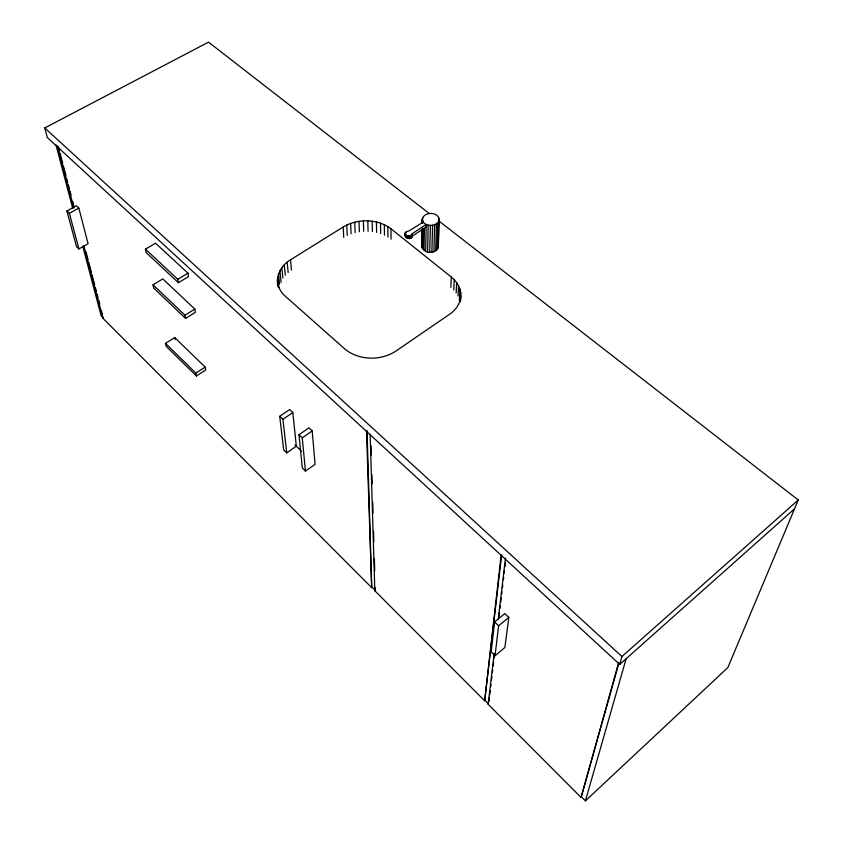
<?xml version="1.0" encoding="UTF-8"?>
<svg xmlns="http://www.w3.org/2000/svg" width="843" height="843" viewBox="0 0 843 843"><rect width="100%" height="100%" fill="white"/><g stroke="black" fill="none" stroke-linecap="round" stroke-linejoin="round"><path stroke-width="1.26" d="M439.161 219.696L438.307 246.725C437.369 252.247 430.025 253.469 425.631 251.393L426.2 224.396L412.364 233.595C413.07 245.366 397.559 233.079 409.013 230.94L423.26 222.088C427.296 228.4 442.449 225.102 438.191 216.683C433.313 210.371 419.793 213.69 422.259 222.921M405.346 236.483L405.462 232.679M405.662 237.104L405.293 233.321M405.862 232.078L405.283 235.829M406.178 237.652L405.673 234.607M406.884 238.084L406.895 235.587L406.189 235.155M407.717 238.369L407.727 235.871L406.895 235.587M408.623 238.495L408.634 235.998L407.727 235.871M409.54 238.443L409.561 235.945L411.194 235.345L412.364 233.595M410.415 238.221L410.436 235.724M411.173 237.842L411.194 235.345M411.774 237.347L411.795 234.849M412.174 236.746L412.195 234.249M422.143 229.359L422.016 247.631L425.631 251.393M422.016 247.631L422.364 228.337M422.459 223.184L422.322 219.064M422.269 241.983L422.501 229.117M422.617 222.678L422.712 217.536M422.754 249.096L423.133 228.464M423.987 250.382L424.419 228.464M427.591 252.068L428.202 225.07M429.719 252.352L430.383 225.366M431.869 252.236L432.575 225.239M433.892 251.72L434.651 224.723M435.662 250.835L436.453 223.838M437.043 249.654L437.865 222.647M437.939 248.253L438.792 221.235M438.55 231.024L438.307 246.725M438.792 223.3L438.961 218.147M450.857 287.358L451.311 277.052L390.994 228.79C377.443 218.569 357.643 218.379 343.227 226.957L290.519 259.823C281.14 265.197 275.176 276.346 278.158 287.126M453.745 290.003L454.219 279.707L451.311 277.052M456.158 292.9L456.653 282.626L454.219 279.707M458.044 296.019L458.56 285.745L456.653 282.626M459.319 300.582L459.92 289.033L458.56 285.745M460.289 301.847L460.689 292.416L459.92 289.033M460.584 300.983L460.689 292.416M370.151 434.377L374.808 590.732L484.672 700.828L501.111 555.347M484.672 700.828L501.68 554.894M494.599 621.986L491.174 652.008L495.031 655.759L504.883 647.466L508.824 617.35L504.809 613.546L494.599 621.986L498.603 625.822L495.031 655.759M618.888 663.188L581.09 797.446L488.171 704.326L494.188 653.378M498.213 619.405L505.473 558.003M488.961 701.302L489.425 697.382M489.73 694.769L490.204 690.849M490.668 686.919L490.974 684.305M491.448 680.385L491.912 676.465M492.375 672.545L492.691 669.932M493.155 666.012L493.619 662.092M494.082 658.172L494.398 655.559M499.056 616.349L499.52 612.429M499.983 608.509L500.299 605.896M500.763 601.976L501.227 598.056M501.69 594.136L502.006 591.523M502.47 587.592L502.786 584.979M503.397 579.752L503.714 577.139M504.177 573.219L504.493 570.606M504.957 566.686L505.421 562.766M460.858 295.861C460.531 303.427 455.736 310.066 449.635 314.239L396.105 350.962C380.815 361.078 358.728 360.688 344.545 348.739L285.166 296.114C280.761 292.194 277.663 286.683 277.484 280.719M581.09 797.446L618.667 662.429M429.024 213.342L208.527 42.15L44.742 127.957L47.345 137.588L619.721 664.442L621.944 656.518L798.258 500.004L438.392 220.613M581.575 796.993L585.421 800.85L626.138 658.72M798.258 500.004L727.846 667.551L585.421 800.85M619.721 664.442L794.57 508.772M488.171 704.326L488.645 703.916L485.146 700.407M498.603 625.822L508.824 617.35M83.921 246.082L102.951 318.296L371.7 587.624L367.042 430.604M374.808 590.732L375.209 587.74M305.472 471.111L315.082 464.293L312.195 430.931L308.938 427.844L298.98 434.735L302.321 468.044L305.472 471.111L302.237 437.844L298.98 434.735M286.736 452.86L296.325 446.189L292.827 412.575L289.644 409.55L279.728 416.305L283.659 449.856L286.736 452.86L282.911 419.35L279.728 416.305M302.237 437.844L312.195 430.931M282.911 419.35L292.827 412.575M412.332 236.093L426.147 226.904M196.419 375.978L195.861 373.091L205.176 367.095L174.733 337.569L165.491 343.343L166.113 346.262L196.419 375.978L205.692 369.993L205.176 367.095M185.586 318.401L184.975 315.187L194.828 309.086L162.815 278.928L153.036 284.808L153.721 288.043L185.586 318.401L195.407 312.3L194.828 309.086M178.41 282.732L188.558 276.578L187.947 273.153L155.544 243.216L145.449 249.149L146.176 252.584L178.41 282.732L177.768 279.318L145.449 249.149M177.768 279.318L187.947 273.153M102.951 318.296L101.402 310.424M78.926 248.938L88.083 243.69L78.831 208.073L76.365 205.734L66.913 210.992L76.513 246.599L78.926 248.938L69.379 213.353L66.913 210.992M69.379 213.353L78.831 208.073M408.634 235.998L409.561 235.945M44.742 127.957L621.944 656.518M153.036 284.808L184.975 315.187M295.061 444.967L301.425 451.11M165.491 343.343L195.861 373.091M103.404 318.032L101.139 315.756L82.698 246.04M372.174 587.255L375.283 590.363M422.512 220.613L423.26 222.088M55.87 144.638L72.635 208.021M58.409 146.967L59.4 150.771M60.074 153.31L62.74 163.437M63.404 165.976L66.07 176.113M66.734 178.642L67.735 182.446M68.399 184.986L69.4 188.779M70.074 191.319L71.065 195.123M72.74 201.456L73.731 205.26M86.07 252.141L88.072 259.739M88.736 262.278L91.402 272.415M92.066 274.944L94.732 285.082M95.396 287.621L96.397 291.415M97.071 293.954L98.062 297.758M98.736 300.287L99.737 304.091M57.545 145.987L73.899 208.063M174.733 337.569L175.133 339.518M277.705 277.347L278.78 287.621M279.897 270.793L281.077 282.363M278.517 274.028L279.581 284.302M281.825 267.705L282.858 278M284.27 264.818L285.282 275.124M287.189 262.173L288.169 272.489M290.519 259.823L291.467 270.139M343.227 226.957L343.712 237.347M346.779 225.007L347.232 235.408M350.635 223.406L351.057 233.806M354.734 222.173L355.124 232.573M359.013 221.33L359.36 231.73M366.484 431.005L371.7 587.624M371.057 445.799L371.32 454.999M371.9 474.714L372.174 483.914M372.711 502.312L373.017 512.829M373.554 531.227L373.86 541.733M374.366 558.825L374.714 570.648M363.386 220.877L363.702 231.288M367.801 220.845L368.075 231.256M372.163 221.214L372.406 231.625M376.431 221.994L376.631 232.394M380.509 223.153L380.678 233.564M384.334 224.691L384.471 235.102M387.854 226.577L387.959 236.978M390.994 228.79L391.078 239.18"/></g></svg>
